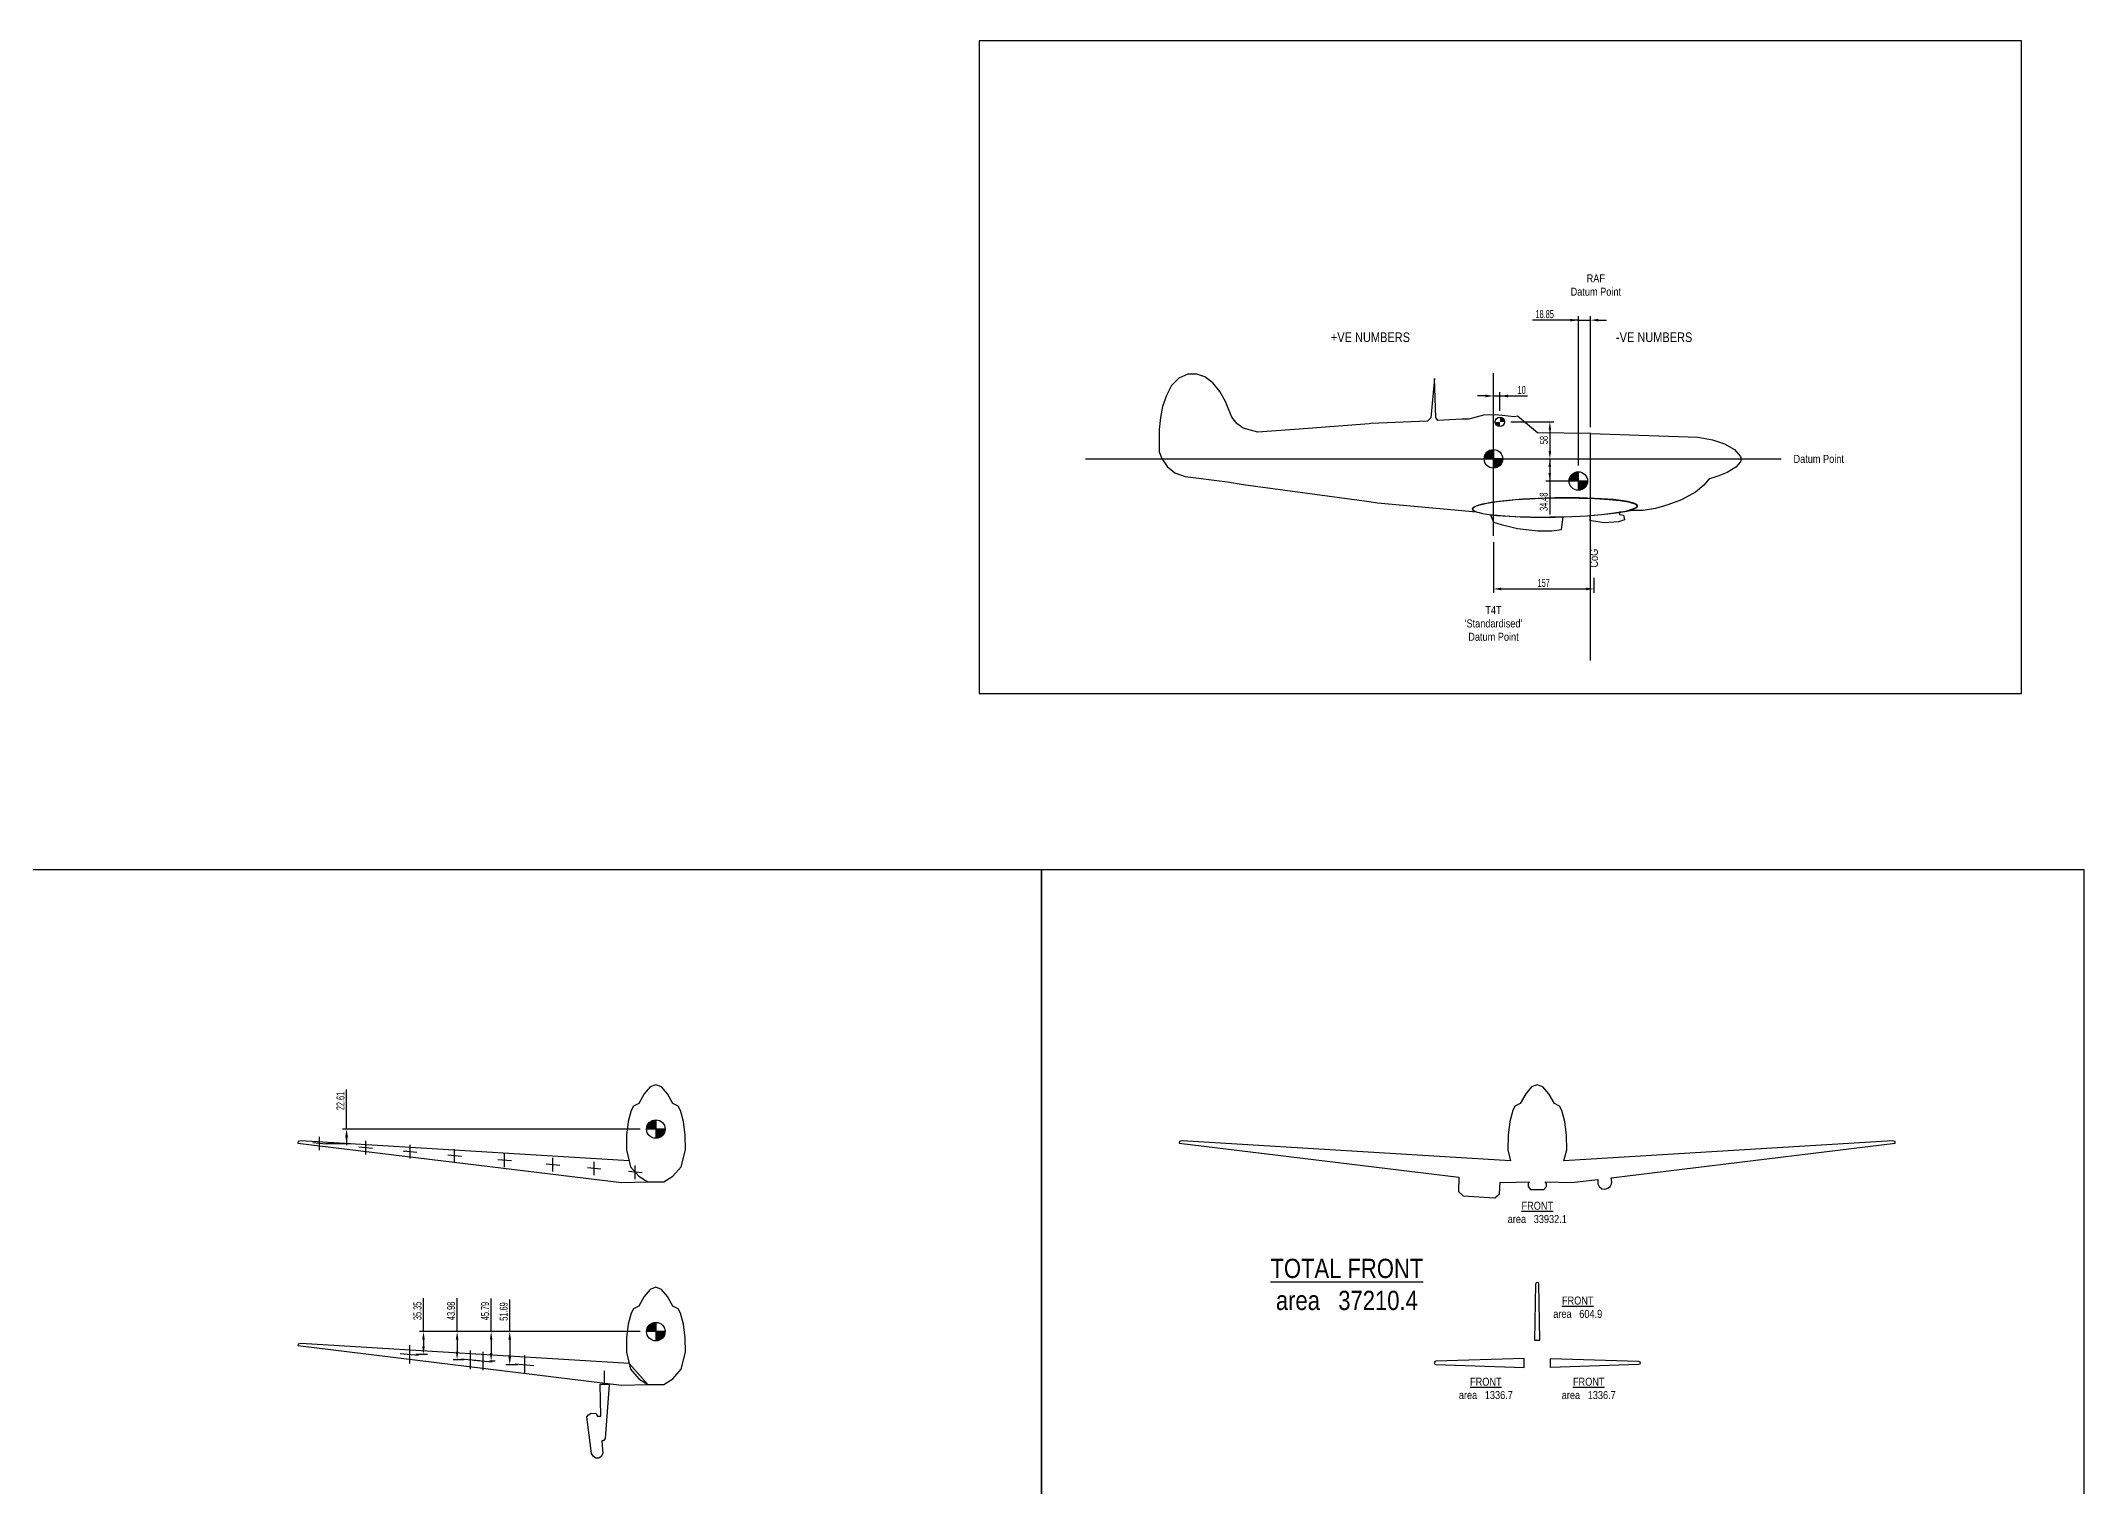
# Model space of a CAD drawing. Header units: centimetres. Extents: x -5325 to 32224, y -11540 to 14619.
# Drawn here: x 6031 to 9223, y 1558 to 3815 of the extents above; entities that cross this region are included whole.
import ezdxf

# ---------------------------------------------------------------- set-up
doc = ezdxf.new("R2010")
doc.units = ezdxf.units.CM
doc.header["$PDMODE"] = 3
doc.header["$PDSIZE"] = -5
doc.layers.get('0').update_dxf_attribs({"color": 10})
doc.styles.add('SEACAD_arial_ttf', font='ARIALN.TTF')
doc.styles.get("Standard").update_dxf_attribs({"font": 'ARIALN.TTF', "width": 0.67})
doc.dimstyles.new('ISO-25', dxfattribs={"dimscale": 5, "dimtxt": 2.5, "dimasz": 2.5, "dimexe": 1.25, "dimexo": 2, "dimtad": 1, "dimdsep": 46, "dimtxsty": 'Standard', "dimcen": 2.5, "dimadec": 0, "dimazin": 0, "dimtfac": 1, "dimtmove": 0, "dimatfit": 3, "dimfxl": 1, "dimarcsym": 0})

# ---------------------------------------------------------------- blocks, each defined once
blk = doc.blocks.new('*D451')
at = {"color": 0, "lineweight": -2}
for p, q in [((6734.2, 1799.4), (6734.2, 1851.3)), ((6966.9, 1799.4), (6728, 1799.4)), ((6734.2, 1786.9), (6734.2, 1766.1)), ((6731.5, 1753.6), (6740.5, 1753.6))]:
    blk.add_line(p, q, dxfattribs=at)
at = {"color": 0}
for points in [[(6736.3, 1786.9), (6732.2, 1786.9), (6734.2, 1799.4)], [(6732.2, 1766.1), (6736.3, 1766.1), (6734.2, 1753.6)]]:
    blk.add_solid(points, dxfattribs=at)
at = {"layer": 'Defpoints', "color": 0}
for p in [(6976.9, 1799.4), (6721.5, 1753.6), (6734.2, 1753.6)]:
    blk.add_point(p, dxfattribs=at)
at = {"color": 0, "insert": (6724.9, 1831.6), "char_height": 12.5, "attachment_point": 5, "rotation": 90}
blk.add_mtext('45.79', dxfattribs=at)
blk = doc.blocks.new('*D452')
at = {"color": 0, "lineweight": -2}
for p, q in [((6763.3, 1799.4), (6763.3, 1849.7)), ((6912.3, 1799.4), (6757, 1799.4)), ((6763.3, 1786.9), (6763.3, 1760.2)), ((6776.5, 1747.7), (6757, 1747.7))]:
    blk.add_line(p, q, dxfattribs=at)
at = {"color": 0}
for points in [[(6765.4, 1786.9), (6761.2, 1786.9), (6763.3, 1799.4)], [(6761.2, 1760.2), (6765.4, 1760.2), (6763.3, 1747.7)]]:
    blk.add_solid(points, dxfattribs=at)
at = {"layer": 'Defpoints', "color": 0}
for p in [(6922.3, 1799.4), (6763.3, 1747.7), (6786.5, 1747.7)]:
    blk.add_point(p, dxfattribs=at)
at = {"color": 0, "insert": (6753.9, 1830.8), "char_height": 12.5, "attachment_point": 5, "rotation": 90}
blk.add_mtext('51.69', dxfattribs=at)
blk = doc.blocks.new('*D453')
at = {"color": 0, "lineweight": -2}
for p, q in [((6681.1, 1799.4), (6681.1, 1851.7)), ((6907.3, 1799.4), (6674.9, 1799.4)), ((6691.5, 1755.5), (6674.9, 1755.5)), ((6681.1, 1786.9), (6681.1, 1768))]:
    blk.add_line(p, q, dxfattribs=at)
at = {"color": 0}
for points in [[(6683.2, 1786.9), (6679, 1786.9), (6681.1, 1799.4)], [(6679, 1768), (6683.2, 1768), (6681.1, 1755.5)]]:
    blk.add_solid(points, dxfattribs=at)
at = {"layer": 'Defpoints', "color": 0}
for p in [(6917.3, 1799.4), (6681.1, 1755.5), (6701.5, 1755.5)]:
    blk.add_point(p, dxfattribs=at)
at = {"color": 0, "insert": (6671.7, 1831.8), "char_height": 12.5, "attachment_point": 5, "rotation": 90}
blk.add_mtext('43.98', dxfattribs=at)
blk = doc.blocks.new('*D454')
at = {"color": 0, "lineweight": -2}
for p, q in [((6628.6, 1799.4), (6628.6, 1851.7)), ((6861.2, 1799.4), (6622.3, 1799.4)), ((6616.5, 1764.1), (6634.8, 1764.1)), ((6628.6, 1786.9), (6628.6, 1776.6))]:
    blk.add_line(p, q, dxfattribs=at)
at = {"color": 0}
for points in [[(6630.6, 1786.9), (6626.5, 1786.9), (6628.6, 1799.4)], [(6626.5, 1776.6), (6630.6, 1776.6), (6628.6, 1764.1)]]:
    blk.add_solid(points, dxfattribs=at)
at = {"layer": 'Defpoints', "color": 0}
for p in [(6871.2, 1799.4), (6606.5, 1764.1), (6628.6, 1764.1)]:
    blk.add_point(p, dxfattribs=at)
at = {"color": 0, "insert": (6619.2, 1831.8), "char_height": 12.5, "attachment_point": 5, "rotation": 90}
blk.add_mtext('35.35', dxfattribs=at)
blk = doc.blocks.new('*D487')
at = {"color": 0, "lineweight": -2}
for p, q in [((6508.4, 2115.7), (6508.4, 2177.7)), ((6966.9, 2115.7), (6502.2, 2115.7)), ((6476.2, 2093.1), (6514.7, 2093.1)), ((6508.4, 2103.2), (6508.4, 2105.6)), ((6508.4, 2103.2), (6508.4, 2090.7))]:
    blk.add_line(p, q, dxfattribs=at)
at = {"color": 0}
for points in [[(6510.5, 2103.2), (6506.3, 2103.2), (6508.4, 2115.7)], [(6506.3, 2105.6), (6510.5, 2105.6), (6508.4, 2093.1)]]:
    blk.add_solid(points, dxfattribs=at)
at = {"layer": 'Defpoints', "color": 0}
for p in [(6976.9, 2115.7), (6466.2, 2093.1), (6508.4, 2093.1)]:
    blk.add_point(p, dxfattribs=at)
at = {"color": 0, "insert": (6499, 2159.6), "char_height": 12.5, "attachment_point": 5, "rotation": 90}
blk.add_mtext('22.61', dxfattribs=at)
blk = doc.blocks.new('A$C11176508')
at = {"color": 0}
blk.add_lwpolyline([(6314, 2228), (6105, 2233), (5952, 2236), (5796, 2234), (5642, 2231), (5478, 2223), (5335, 2213), (5175, 2197), (5175, 2197), (5223, 2313), (5344, 2348), (5596, 2409), (5914, 2447), (6133, 2447), (6288, 2423)], close=True, dxfattribs=at)
for points in [[(6737, 928), (6737, 928), (8417, 986), (8646, 1027), (8832, 1087), (8988, 1177), (9081, 1285), (9094, 1324), (9082, 1369), (9008, 1450), (8876, 1535), (8743, 1589), (8652, 1619), (8591, 1633), (8508, 1734), (8380, 1842), (8161, 1962), (7946, 2038), (7752, 2099), (7563, 2131), (7393, 2131), (7243, 2154), (7194, 2155), (7192, 2193), (7254, 2203), (7270, 2276), (7178, 2307), (6950, 2322), (6753, 2290), (6735, 2287), (6734, 2205), (6796, 2201), (6913, 2189), (7072, 2171), (7289, 2137), (7401, 2105), (7451, 2084), (7473, 2059), (7453, 2033), (7340, 1997), (7196, 1977), (7031, 1960), (6735, 1943), (6735, 1943), (6735, 1943)], [(1313, 1721), (1313, 1721), (3280, 1990), (3280, 1990)], [(3280, 1990), (3280, 1990), (3411, 2007), (4731, 2129), (4731, 2129)], [(4731, 2129), (4731, 2129), (4954, 2149), (4926, 2137), (4911, 2127), (4901, 2119), (4896, 2107), (4898, 2096), (4906, 2085), (4919, 2075), (4957, 2056), (5009, 2038), (5118, 2014), (5275, 1989), (5437, 1970), (5567, 1958), (5793, 1944), (5956, 1937), (6135, 1932), (6284, 1931), (6564, 1934), (6735, 1943), (6735, 1943)], [(1315, 841), (1315, 841), (1219, 773), (1134, 673), (1039, 424), (947, 273), (840, 133), (716, 39), (587, 0), (447, 2), (307, 64), (193, 178), (114, 334), (55, 505), (20, 674), (0, 865), (0, 1049), (1, 1210), (41, 1317), (124, 1439), (244, 1538), (409, 1598), (614, 1623), (818, 1649), (1067, 1683), (1313, 1721), (1313, 1721)], [(3280, 774), (3280, 774), (2326, 848), (1541, 904), (1315, 841), (1315, 841)], [(4731, 704), (4731, 704), (4353, 721), (4322, 679), (4303, 67), (4247, 684), (4190, 734), (3307, 772), (3280, 774), (3280, 774)], [(6743, 928), (6737, 928), (5910, 916), (5597, 654), (5554, 664), (5455, 655), (5261, 634), (5068, 642), (4838, 704), (4731, 704), (4731, 704)]]:
    blk.add_lwpolyline(points, dxfattribs=at)
blk.add_ellipse((6185, 2082), major_axis=(-1289, 24), ratio=0.116034, dxfattribs=at)
blk = doc.blocks.new('*D539')
at = {"color": 0, "lineweight": -2}
for p, q in [((8432.5, 3152.2), (8432.5, 3385.2)), ((8451.3, 3211.8), (8451.3, 3385.2)), ((8432.5, 3378.9), (8360.8, 3378.9)), ((8420, 3378.9), (8407.5, 3378.9)), ((8432.5, 3378.9), (8451.3, 3378.9)), ((8463.8, 3378.9), (8476.3, 3378.9))]:
    blk.add_line(p, q, dxfattribs=at)
at = {"color": 0}
for points in [[(8420, 3376.9), (8420, 3381), (8432.5, 3378.9)], [(8463.8, 3381), (8463.8, 3376.9), (8451.3, 3378.9)]]:
    blk.add_solid(points, dxfattribs=at)
at = {"layer": 'Defpoints', "color": 0}
for p in [(8451.3, 3378.9), (8451.3, 3201.8), (8432.5, 3142.2)]:
    blk.add_point(p, dxfattribs=at)
at = {"color": 0, "insert": (8379.9, 3388.3), "char_height": 12.5, "attachment_point": 5}
blk.add_mtext('18.85', dxfattribs=at)
blk = doc.blocks.new('*D540')
at = {"color": 0, "lineweight": -2}
for p, q in [((8299.9, 3032.2), (8299.9, 2952.9)), ((8456.9, 2976.7), (8456.9, 2952.9)), ((8312.4, 2959.2), (8444.4, 2959.2))]:
    blk.add_line(p, q, dxfattribs=at)
at = {"color": 0}
for points in [[(8312.4, 2961.3), (8312.4, 2957.1), (8299.9, 2959.2)], [(8444.4, 2957.1), (8444.4, 2961.3), (8456.9, 2959.2)]]:
    blk.add_solid(points, dxfattribs=at)
at = {"layer": 'Defpoints', "color": 0}
for p in [(8299.9, 3042.2), (8456.9, 2986.7), (8456.9, 2959.2)]:
    blk.add_point(p, dxfattribs=at)
at = {"color": 0, "insert": (8378.4, 2968.6), "char_height": 12.5, "attachment_point": 5}
blk.add_mtext('157', dxfattribs=at)
blk = doc.blocks.new('*D541')
at = {"color": 0, "lineweight": -2}
for p, q in [((8309.9, 3162.2), (8394.2, 3162.2)), ((8387.9, 3162.2), (8387.9, 3075.5)), ((8387.9, 3149.7), (8387.9, 3140.2)), ((8432.5, 3127.7), (8381.7, 3127.7))]:
    blk.add_line(p, q, dxfattribs=at)
at = {"color": 0}
for points in [[(8390, 3149.7), (8385.8, 3149.7), (8387.9, 3162.2)], [(8385.8, 3140.2), (8390, 3140.2), (8387.9, 3127.7)]]:
    blk.add_solid(points, dxfattribs=at)
at = {"layer": 'Defpoints', "color": 0}
for p in [(8299.9, 3162.2), (8387.9, 3127.7), (8442.5, 3127.7)]:
    blk.add_point(p, dxfattribs=at)
at = {"color": 0, "insert": (8378.5, 3095.3), "char_height": 12.5, "attachment_point": 5, "rotation": 90}
blk.add_mtext('34.48', dxfattribs=at)
blk = doc.blocks.new('*D542')
at = {"color": 0, "lineweight": -2}
for p, q in [((8287.4, 3260.5), (8274.9, 3260.5)), ((8299.9, 3238.4), (8299.9, 3266.7)), ((8299.9, 3260.5), (8353.1, 3260.5)), ((8299.9, 3260.5), (8309.9, 3260.5)), ((8309.9, 3237.4), (8309.9, 3266.7)), ((8322.4, 3260.5), (8334.9, 3260.5))]:
    blk.add_line(p, q, dxfattribs=at)
at = {"color": 0}
for points in [[(8287.4, 3258.4), (8287.4, 3262.6), (8299.9, 3260.5)], [(8322.4, 3262.6), (8322.4, 3258.4), (8309.9, 3260.5)]]:
    blk.add_solid(points, dxfattribs=at)
at = {"layer": 'Defpoints', "color": 0}
for p in [(8309.9, 3260.5), (8299.9, 3228.4), (8309.9, 3227.4)]:
    blk.add_point(p, dxfattribs=at)
at = {"color": 0, "insert": (8344, 3269.8), "char_height": 12.5, "attachment_point": 5}
blk.add_mtext('10', dxfattribs=at)
blk = doc.blocks.new('*D543')
at = {"color": 0, "lineweight": -2}
for p, q in [((8327.2, 3220.2), (8394.3, 3220.2)), ((8388.1, 3207.7), (8388.1, 3174.7)), ((8324.4, 3162.2), (8394.3, 3162.2))]:
    blk.add_line(p, q, dxfattribs=at)
at = {"color": 0}
for points in [[(8390.1, 3207.7), (8386, 3207.7), (8388.1, 3220.2)], [(8386, 3174.7), (8390.1, 3174.7), (8388.1, 3162.2)]]:
    blk.add_solid(points, dxfattribs=at)
at = {"layer": 'Defpoints', "color": 0}
for p in [(8317.2, 3220.2), (8314.4, 3162.2), (8388.1, 3162.2)]:
    blk.add_point(p, dxfattribs=at)
at = {"color": 0, "insert": (8378.7, 3191.7), "char_height": 12.5, "attachment_point": 5, "rotation": 90}
blk.add_mtext('58', dxfattribs=at)

msp = doc.modelspace()

# ---------------------------------------------------------------- hatches: boundary and pattern name
h = msp.add_hatch(color=5)
h.paths.add_polyline_path([(8309.93, 3227.412), (8309.93, 3220.107), (8317.155, 3220.107, 0.41744911)])
h.paths.add_polyline_path([(8309.93, 3220.107), (8302.705, 3220.107, 0.4109854), (8309.93, 3212.961)])
h = msp.add_hatch(color=3)
h.set_gradient(color1=(255, 0, 0), one_color=1, name='INVSPHERICAL')
h.paths.add_polyline_path([(8299.93, 3162.346), (8299.93, 3176.797, 0.41421356), (8285.479, 3162.346)])
h.paths.add_polyline_path([(8299.93, 3147.895, 0.41421356), (8314.381, 3162.346), (8299.93, 3162.346)])
h = msp.add_hatch(color=3)
h.set_gradient(color1=(39, 254, 1), one_color=1, name='INVSPHERICAL')
h.paths.add_polyline_path([(8432.479, 3127.705), (8432.479, 3142.156, 0.41421356), (8418.028, 3127.705)])
h.paths.add_polyline_path([(8432.479, 3113.254, 0.41421356), (8446.93, 3127.705), (8432.479, 3127.705)])
h = msp.add_hatch(color=3)
h.set_gradient(color1=(255, 0, 0), one_color=1, name='INVSPHERICAL')
h.paths.add_polyline_path([(6991.525, 2115.748), (6991.525, 2130.199, 0.41421356), (6977.074, 2115.748)])
h.paths.add_polyline_path([(6991.525, 2101.297, 0.41421356), (7005.976, 2115.748), (6991.525, 2115.748)])
h = msp.add_hatch(color=3)
h.set_gradient(color1=(255, 0, 0), one_color=1, name='INVSPHERICAL')
h.paths.add_polyline_path([(6991.525, 1799.44), (6991.525, 1813.891, 0.41421356), (6977.074, 1799.44)])
h.paths.add_polyline_path([(6991.525, 1784.989, 0.41421356), (7005.976, 1799.44), (6991.525, 1799.44)])

# ---------------------------------------------------------------- linework, layer by layer
at = {"color": 6}
for p, q in [((8299.93, 3042.177), (8299.93, 3295.928)), ((8451.332, 2847.618), (8451.332, 3201.75))]:
    msp.add_line(p, q, dxfattribs=at)
at = {"color": 1}
for p, q in [((7662.827, 3162.187), (8749.3, 3162.187)), ((8355.868, 2033.136), (8355.868, 2033.136)), ((8355.868, 2033.136), (8355.868, 2033.136)), ((8355.868, 2033.136), (8355.868, 2033.136)), ((8380.9, 2033.136), (8380.9, 2033.136)), ((8380.9, 2033.136), (8380.9, 2033.136)), ((8380.9, 2033.136), (8380.9, 2033.136))]:
    msp.add_line(p, q, dxfattribs=at)
for p, q in [((8314.381, 3162.346), (8285.479, 3162.346)), ((8299.93, 3176.797), (8299.93, 3147.895)), ((7005.976, 2115.748), (6977.074, 2115.748)), ((6991.525, 2130.199), (6991.525, 2101.297)), ((6597.21, 2081.244), (6599.925, 2080.997)), ((7005.976, 1799.44), (6977.074, 1799.44)), ((6991.525, 1813.891), (6991.525, 1784.989)), ((6592.133, 1765.396), (6620.917, 1762.783)), ((6606.525, 1778.541), (6606.525, 1749.638)), ((6687.133, 1756.771), (6715.917, 1754.157)), ((6701.525, 1769.915), (6701.525, 1741.013)), ((6721.525, 1768.099), (6721.525, 1739.197)), ((6786.525, 1762.197), (6786.525, 1733.295)), ((6707.133, 1754.955), (6735.917, 1752.341)), ((6772.133, 1749.053), (6800.917, 1746.439))]:
    msp.add_line(p, q)
at = {"color": 3}
for p, q in [((8432.479, 3142.156), (8432.479, 3113.254)), ((8446.93, 3127.705), (8418.028, 3127.705)), ((6476.781, 2092.178), (6455.698, 2094.093)), ((6466.239, 2082.551), (6466.239, 2103.72)), ((6548.882, 2085.632), (6527.799, 2087.546)), ((6538.34, 2076.004), (6538.34, 2097.174)), ((6618.292, 2079.33), (6597.21, 2081.244)), ((6607.751, 2069.702), (6607.751, 2090.872)), ((6687.703, 2073.027), (6666.62, 2074.942)), ((6677.162, 2063.4), (6677.162, 2084.569)), ((6755.302, 2056.305), (6755.302, 2077.474)), ((6765.844, 2065.932), (6744.761, 2067.847)), ((6841.406, 2059.071), (6820.323, 2060.986)), ((6830.865, 2049.444), (6830.865, 2070.613)), ((6905.66, 2053.237), (6884.577, 2055.152)), ((6895.118, 2043.61), (6895.118, 2064.779)), ((6969.934, 2047.401), (6948.851, 2049.316)), ((6959.392, 2037.774), (6959.392, 2058.943))]:
    msp.add_line(p, q, dxfattribs=at)
at = {"color": 7}
msp.add_line((6911.532, 1717.431), (6911.532, 1738.18), dxfattribs=at)
at = {"color": 1}
for points in [[(7496.554, 2795.663), (9124.929, 2795.663), (9124.929, 3815.035), (7496.554, 3815.035)], [(5965.815, 1501.372), (7594.19, 1501.372), (7594.19, 2520.743), (5965.815, 2520.743)], [(7594.19, 1501.372), (9222.565, 1501.372), (9222.565, 2520.743), (7594.19, 2520.743)], [(6918.37, 1716.235), (6912.364, 1632.619), (6909.647, 1628.828), (6907.033, 1628.828), (6908.835, 1609.135), (6906.203, 1604.339), (6902.641, 1601.863), (6897.995, 1601.708), (6893.659, 1604.803), (6890.872, 1608.981), (6883.944, 1666.396), (6886.25, 1669.553), (6890.692, 1672.199), (6897.61, 1671.431), (6900.599, 1667.676), (6905.468, 1667.505), (6904.675, 1717.619), (6918.389, 1717.243), (6918.37, 1716.235)]]:
    msp.add_lwpolyline(points, close=True, dxfattribs=at)
at = {"color": 253}
for points in [[(6991.525, 2184.989), (6982.665, 2181.65), (6973.369, 2170.62), (6964.799, 2155.526), (6956.664, 2151.317), (6953.163, 2144.732), (6948.515, 2127.316), (6945.872, 2106.183), (6945.451, 2083.453), (6952.191, 2056.934), (6964.829, 2042.201), (6979.153, 2033.361), (6979.153, 2033.361), (6979.153, 2033.361), (6979.153, 2033.361), (7003.898, 2033.361), (7003.898, 2033.361), (7003.898, 2033.361), (7018.221, 2042.201), (7030.859, 2056.934), (7037.6, 2083.453), (7037.179, 2106.183), (7034.536, 2127.316), (7029.888, 2144.732), (7026.386, 2151.317), (7018.252, 2155.526), (7009.682, 2170.62), (7000.386, 2181.65)], [(6991.525, 1868.68), (6982.665, 1865.342), (6973.369, 1854.312), (6964.799, 1839.217), (6956.664, 1835.009), (6953.163, 1828.424), (6948.515, 1811.007), (6945.872, 1789.875), (6945.451, 1767.144), (6952.191, 1740.625), (6964.829, 1725.893), (6979.153, 1717.053), (6979.153, 1717.053), (6979.153, 1717.053), (6979.153, 1717.053), (7003.898, 1717.053), (7003.898, 1717.053), (7003.898, 1717.053), (7018.221, 1725.893), (7030.859, 1740.625), (7037.6, 1767.144), (7037.179, 1789.875), (7034.536, 1811.007), (7029.888, 1828.424), (7026.386, 1835.009), (7018.252, 1839.217), (7009.682, 1854.312), (7000.386, 1865.342)], [(6949.835, 1749.894), (6436.899, 1781), (6432.746, 1779.868), (6432.368, 1777.605), (6938.004, 1715.846), (6979.153, 1717.053)]]:
    msp.add_lwpolyline(points, close=True, dxfattribs=at)
msp.add_lwpolyline([(8382.572, 2030.503), (8380.9, 2033.136), (8421.906, 2032.154), (8462.901, 2037.161), (8462.704, 2030.27), (8465.055, 2026.012), (8469.17, 2022.634), (8474.019, 2021.9), (8478.575, 2023.369), (8482.249, 2025.865), (8484.306, 2030.27), (8484.6, 2034.088), (8484.005, 2039.739), (8927.541, 2093.913), (8927.163, 2096.177), (8923.011, 2097.309), (8410.074, 2066.203), (8414.459, 2083.453), (8414.037, 2106.183), (8411.395, 2127.316), (8406.746, 2144.732), (8403.245, 2151.317), (8395.111, 2155.526), (8386.541, 2170.62), (8377.245, 2181.65), (8368.384, 2184.989), (8359.524, 2181.65), (8350.227, 2170.62), (8341.657, 2155.526), (8333.523, 2151.317), (8330.022, 2144.732), (8325.374, 2127.316), (8322.731, 2106.183), (8322.31, 2083.453), (8326.694, 2066.203), (7813.757, 2097.309), (7809.605, 2096.177), (7809.227, 2093.913), (8245.981, 2040.567), (8245.465, 2018.256), (8252.828, 2011.654), (8302.102, 2008.447), (8309.276, 2014.483), (8310.404, 2032.699), (8314.863, 2032.154), (8355.868, 2033.136), (8354.196, 2030.503), (8354.125, 2025.977), (8357.947, 2021.31), (8378.822, 2021.31), (8382.643, 2025.977)], close=True)
msp.add_lwpolyline([(6949.835, 2066.203), (6436.899, 2097.309), (6432.746, 2096.177), (6432.368, 2093.913), (6938.004, 2032.154), (6979.153, 2033.361)], dxfattribs=at)
at = {"color": 1}
for points in [[(8372.501, 1785.87), (8371.043, 1873.507, 1), (8365.725, 1873.507), (8364.268, 1785.87)], [(8347.873, 1757.68), (8210.066, 1753.233, 1), (8210.066, 1748.057), (8347.873, 1743.61)], [(8388.895, 1757.68), (8526.702, 1753.233, -1), (8526.702, 1748.057), (8388.895, 1743.61)]]:
    msp.add_lwpolyline(points, format="xyb", close=True, dxfattribs=at)
at = {"color": 5}
msp.add_circle((8309.93, 3220.186), 7.226, dxfattribs=at)
for centre in [(8299.93, 3162.346), (6991.525, 2115.748), (6991.525, 1799.44)]:
    msp.add_circle(centre, 14.451)
at = {"color": 3}
msp.add_circle((8432.479, 3127.705), 14.451, dxfattribs=at)

# ---------------------------------------------------------------- block references
at = {"color": 7, "xscale": -0.1000000000003638, "yscale": 0.09999999999990905, "zscale": 0.1, "rotation": 180}
msp.add_blockref('A$C11176508', (7777.63, 3294.555), dxfattribs=at)

# ---------------------------------------------------------------- texts
at = {"color": 7, "style": 'SEACAD_arial_ttf'}
for s, insert, char_height, width, attachment_point in [('RAF\\PDatum Point', (8459.804, 3416.94), 12.5, 213.51501, 8), ('Datum Point', (8768.589, 3162.187), 12.5, 213.51501, 4), ('{\\LFRONT\\P}area   33932.1', (8368.384, 1985.59), 12.5, 213.51501, 5), ('{\\LTOTAL FRONT\\P}area   37210.4', (8070.93, 1872.988), 30, 309.70526, 5), ('{\\LFRONT\\P}area   604.9', (8431.558, 1837.468), 12.5, 213.51501, 5), ('{\\LFRONT\\P}area   1336.7', (8288.029, 1710.731), 12.5, 213.51501, 5), ('{\\LFRONT\\P}area   1336.7', (8448.74, 1710.731), 12.5, 213.51501, 5)]:
    msp.add_mtext(s, dxfattribs=dict(at, insert=insert, char_height=char_height, width=width, attachment_point=attachment_point))
at = {"color": 1, "insert": (8107.749, 3344.56), "char_height": 15, "width": 156.80253, "attachment_point": 8, "style": 'SEACAD_arial_ttf'}
msp.add_mtext('+VE NUMBERS', dxfattribs=at)
at = {"color": 5, "insert": (8550.925, 3344.56), "char_height": 15, "width": 156.80253, "attachment_point": 8, "style": 'SEACAD_arial_ttf'}
msp.add_mtext('-VE NUMBERS', dxfattribs=at)
at = {"color": 7, "insert": (8456.93, 3021.921), "char_height": 12.5, "width": 213.51501, "attachment_point": 6, "rotation": 90, "style": 'SEACAD_arial_ttf'}
msp.add_mtext('CoG', dxfattribs=at)
at = {"color": 0, "insert": (8299.93, 2932.425), "char_height": 12.5, "width": 213.51501, "attachment_point": 2, "style": 'SEACAD_arial_ttf'}
msp.add_mtext("T4T\\P'Standardised'\\PDatum Point", dxfattribs=at)

# ---------------------------------------------------------------- dimensions: what is measured, and where the dimension line sits
at = {"color": 1}
dim = msp.add_linear_dim(base=(8451.332, 3378.947), p1=(8432.479, 3142.156), p2=(8451.332, 3201.75), dimstyle='ISO-25', dxfattribs=at)
dim.commit()
dim.dimension.update_dxf_attribs({"geometry": '*D539', "text_midpoint": (8379.867, 3378.947), "dimtype": 160})
at = {"color": 5}
for base, p1, p2, picture, middle in [((8309.93, 3260.469), (8299.93, 3228.352), (8309.93, 3227.412), '*D542', (8344.037, 3260.469)), ((8456.93, 2959.185), (8299.93, 3042.177), (8456.93, 2986.734), '*D540', (8378.43, 2959.185))]:
    dim = msp.add_linear_dim(base=base, p1=p1, p2=p2, dimstyle='ISO-25', dxfattribs=at)
    dim.commit()
    dim.dimension.update_dxf_attribs({"geometry": picture, "text_midpoint": middle, "dimtype": 160})
at = {"color": 1}
dim = msp.add_linear_dim(base=(8388.057, 3162.187), p1=(8317.156, 3220.186), p2=(8314.38, 3162.187), angle=90, dimstyle='ISO-25', dxfattribs=at)
dim.commit()
dim.dimension.update_dxf_attribs({"geometry": '*D543', "text_midpoint": (8388.057, 3191.657), "dimtype": 160})
at = {"color": 5}
dim = msp.add_linear_dim(base=(8387.921, 3127.705), p1=(8299.93, 3162.187), p2=(8442.479, 3127.705), angle=90, dimstyle='ISO-25', dxfattribs=at)
dim.commit()
dim.dimension.update_dxf_attribs({"geometry": '*D541', "text_midpoint": (8378.546, 3095.33)})
for base, p1, p2, picture, middle in [((6508.425, 2093.136), (6976.909, 2115.748), (6466.239, 2093.136), '*D487', (6508.425, 2159.608)), ((6628.552, 1764.09), (6871.226, 1799.44), (6606.525, 1764.09), '*D454', (6628.552, 1831.815)), ((6681.125, 1755.464), (6917.273, 1799.44), (6701.525, 1755.464), '*D453', (6681.125, 1831.815)), ((6734.236, 1753.648), (6976.909, 1799.44), (6721.525, 1753.648), '*D451', (6734.236, 1831.597)), ((6763.298, 1747.746), (6922.253, 1799.44), (6786.525, 1747.746), '*D452', (6763.298, 1830.799))]:
    dim = msp.add_linear_dim(base=base, p1=p1, p2=p2, angle=90, dimstyle='ISO-25', dxfattribs=at)
    dim.commit()
    dim.dimension.update_dxf_attribs({"geometry": picture, "text_midpoint": middle, "dimtype": 160})

doc.saveas('drawing.dxf')
